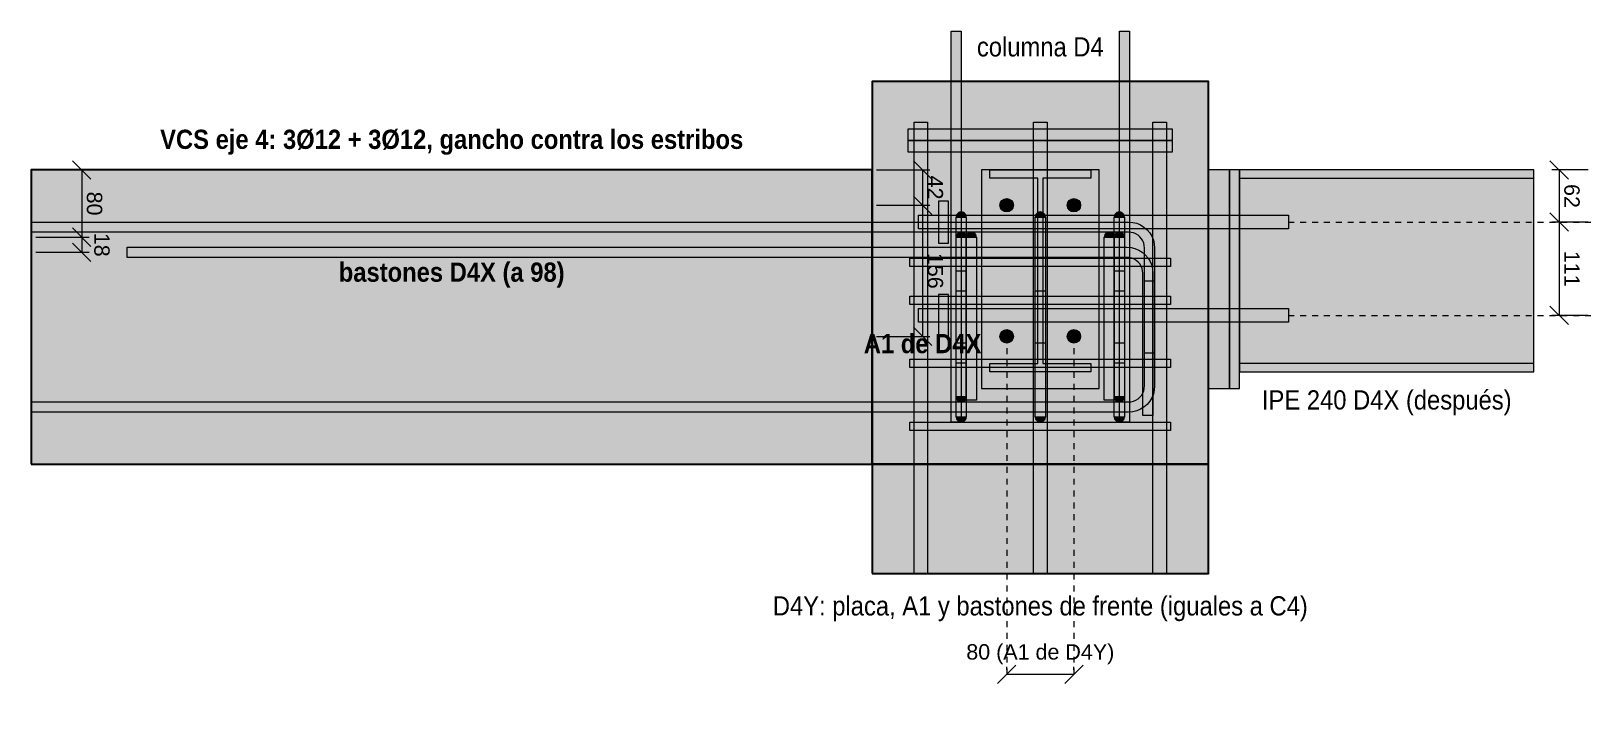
# Model space of a CAD drawing. Header units: millimetres. Extents: x -1200 to 657, y -634 to 165.
import ezdxf
from ezdxf.enums import TextEntityAlignment as Align

# ---------------------------------------------------------------- set-up
doc = ezdxf.new("R2010")
doc.units = ezdxf.units.MM
doc.header["$LTSCALE"] = 10
doc.linetypes.add('TRAZO_2-2', pattern=[1.411111, 0.705556, -0.705556])
doc.linetypes.add('TRAZO_8-3', pattern=[3.880556, 2.822222, -1.058333])
for name, color, linetype, lineweight, true_color in [('COTAS', 27, 'Continuous', 15, 0x333333), ('G-cut', 251, 'TRAZO_2-2', 20, 0x555555), ('G-edge', 251, 'TRAZO_8-3', 30, 0x555555), ('G-r_anc', 24, 'Continuous', 18, 0x7b241c), ('G-r_bas', 34, 'Continuous', 18, 0x7e3a06), ('G-r_bm1', 156, 'Continuous', 18, 0x0e2f44), ('G-r_bm3', 138, 'Continuous', 18, 0x1c2833), ('G-r_bp', 138, 'Continuous', 20, 0x142433), ('G-r_col', 31, 'Continuous', 15, 0xd2bc8c), ('G-r_conc', 252, 'Continuous', 30, 0x6b6b6b), ('G-r_eplate', 253, 'Continuous', 20, 0x848f9a), ('G-r_grout', 9, 'Continuous', 18, 0xb5b5b5), ('G-r_ipe', 127, 'Continuous', 18, 0x1f3347), ('G-r_ipef', 127, 'Continuous', 20, 0x1f3347), ('G-r_new', 119, 'Continuous', 18, 0x145a32), ('G-r_old', 252, 'Continuous', 30, 0x6b6b6b), ('G-r_rodS', 136, 'Continuous', 18, 0x0b5345), ('G-r_tieS', 217, 'Continuous', 18, 0x4a235a), ('T-anc', 22, 'Continuous', 18, 0xa93226), ('T-bsm', 156, 'Continuous', 18, 0x0e2f44), ('T-hk', 44, 'Continuous', 18, 0x7a5500), ('T-label', 49, 'Continuous', 18, 0x222222), ('T-small', 47, 'Continuous', 18, 0x444444)]:
    doc.layers.add(name, color=color, linetype=linetype, lineweight=lineweight, true_color=true_color)
doc.styles.add('ESTANDAR', font='arial.ttf')
doc.styles.add('NEGRITA', font='arialbd.ttf')
doc.dimstyles.new('COTAS_1-10', dxfattribs={"dimscale": 10, "dimtxt": 1.8288, "dimasz": 2, "dimexe": 0.881944, "dimexo": 0.529167, "dimgap": 0.6, "dimtad": 1, "dimdec": 0, "dimtxsty": 'ESTANDAR', "dimtsz": 1.094317, "dimcen": 2.5, "dimclrd": 8, "dimclre": 8, "dimclrt": 250, "dimazin": 3, "dimtfac": 1, "dimtmove": 0, "dimatfit": 3, "dimlwd": 15, "dimlwe": 13})

msp = doc.modelspace()

# ---------------------------------------------------------------- hatches: boundary and pattern name
at = {"layer": 'G-r_anc', "true_color": 0xc0392b}
h = msp.add_hatch(color=7, dxfattribs=at)
edge = h.paths.add_edge_path()
edge.add_arc((-40, -42), 8, 0, 360)
h = msp.add_hatch(color=7, dxfattribs=at)
edge = h.paths.add_edge_path()
edge.add_arc((40, -42), 8, 0, 360)
for points in [[(-145, -54), (295, -54), (295, -70), (-145, -70)], [(-145, -165), (295, -165), (295, -181), (-145, -181)]]:
    msp.add_hatch(color=7, dxfattribs=at).paths.add_polyline_path(points)
h = msp.add_hatch(color=7, dxfattribs=at)
edge = h.paths.add_edge_path()
edge.add_arc((-40, -198), 8, 0, 360)
h = msp.add_hatch(color=7, dxfattribs=at)
edge = h.paths.add_edge_path()
edge.add_arc((40, -198), 8, 0, 360)
at = {"layer": 'G-r_bas', "true_color": 0xe67e22}
for points in [[(-76, -80), (-76.2, -78.4), (-76.8, -77), (-77.8, -75.8), (-79, -74.8), (-80.4, -74.2), (-82, -74), (-83.6, -74.2), (-85, -74.8), (-86.2, -75.8), (-87.2, -77), (-87.8, -78.4), (-88, -80)], [(88, -80), (87.8, -78.4), (87.2, -77), (86.2, -75.8), (85, -74.8), (83.6, -74.2), (82, -74), (80.4, -74.2), (79, -74.8), (77.8, -75.8), (76.8, -77), (76.2, -78.4), (76, -80)], [(-1086, -92), (103, -92), (107.9, -92.4), (112.6, -93.5), (117.1, -95.4), (121.2, -97.9), (124.9, -101.1), (128.1, -104.8), (130.6, -108.9), (132.5, -113.4), (133.6, -118.1), (134, -123), (134, -292), (122, -292), (122, -123), (121.7, -120), (121.1, -117.1), (119.9, -114.4), (118.4, -111.8), (116.4, -109.6), (114.2, -107.6), (111.6, -106.1), (108.9, -104.9), (106, -104.3), (103, -104), (-1086, -104)], [(-76, -80), (-76, -274), (-88, -274), (-88, -80)], [(88, -80), (88, -274), (76, -274), (76, -80)]]:
    msp.add_hatch(color=7, dxfattribs=at).paths.add_polyline_path(points)
at = {"layer": 'G-r_bm1', "true_color": 0x1a5276}
for points in [[(-88, -56), (-88.2, -54.4), (-88.8, -53), (-89.8, -51.8), (-91, -50.8), (-92.4, -50.2), (-94, -50), (-95.6, -50.2), (-97, -50.8), (-98.2, -51.8), (-99.2, -53), (-99.8, -54.4), (-100, -56)], [(6, -56), (5.8, -54.4), (5.2, -53), (4.2, -51.8), (3, -50.8), (1.6, -50.2), (0, -50), (-1.6, -50.2), (-3, -50.8), (-4.2, -51.8), (-5.2, -53), (-5.8, -54.4), (-6, -56)], [(100, -56), (99.8, -54.4), (99.2, -53), (98.2, -51.8), (97, -50.8), (95.6, -50.2), (94, -50), (92.4, -50.2), (91, -50.8), (89.8, -51.8), (88.8, -53), (88.2, -54.4), (88, -56)], [(-88, -56), (-88, -206), (-100, -206), (-100, -56)], [(-88, -80), (-88.2, -78.4), (-88.8, -77), (-89.8, -75.8), (-91, -74.8), (-92.4, -74.2), (-94, -74), (-95.6, -74.2), (-97, -74.8), (-98.2, -75.8), (-99.2, -77), (-99.8, -78.4), (-100, -80)], [(6, -56), (6, -206), (-6, -206), (-6, -56)], [(100, -56), (100, -206), (88, -206), (88, -56)], [(100, -80), (99.8, -78.4), (99.2, -77), (98.2, -75.8), (97, -74.8), (95.6, -74.2), (94, -74), (92.4, -74.2), (91, -74.8), (89.8, -75.8), (88.8, -77), (88.2, -78.4), (88, -80)], [(-88, -80), (-88, -230), (-100, -230), (-100, -80)], [(100, -80), (100, -230), (88, -230), (88, -80)], [(-100, -270), (-100, -120), (-88, -120), (-88, -270)], [(88, -270), (88, -120), (100, -120), (100, -270)], [(-100, -294), (-100, -144), (-88, -144), (-88, -294)], [(-6, -294), (-6, -144), (6, -144), (6, -294)], [(88, -294), (88, -144), (100, -144), (100, -294)], [(-100, -270), (-99.8, -271.6), (-99.2, -273), (-98.2, -274.2), (-97, -275.2), (-95.6, -275.8), (-94, -276), (-92.4, -275.8), (-91, -275.2), (-89.8, -274.2), (-88.8, -273), (-88.2, -271.6), (-88, -270)], [(88, -270), (88.2, -271.6), (88.8, -273), (89.8, -274.2), (91, -275.2), (92.4, -275.8), (94, -276), (95.6, -275.8), (97, -275.2), (98.2, -274.2), (99.2, -273), (99.8, -271.6), (100, -270)], [(-100, -294), (-99.8, -295.6), (-99.2, -297), (-98.2, -298.2), (-97, -299.2), (-95.6, -299.8), (-94, -300), (-92.4, -299.8), (-91, -299.2), (-89.8, -298.2), (-88.8, -297), (-88.2, -295.6), (-88, -294)], [(-6, -294), (-5.8, -295.6), (-5.2, -297), (-4.2, -298.2), (-3, -299.2), (-1.6, -299.8), (0, -300), (1.6, -299.8), (3, -299.2), (4.2, -298.2), (5.2, -297), (5.8, -295.6), (6, -294)], [(88, -294), (88.2, -295.6), (88.8, -297), (89.8, -298.2), (91, -299.2), (92.4, -299.8), (94, -300), (95.6, -299.8), (97, -299.2), (98.2, -298.2), (99.2, -297), (99.8, -295.6), (100, -294)]]:
    msp.add_hatch(color=7, dxfattribs=at).paths.add_polyline_path(points)
at = {"layer": 'G-r_bm3', "true_color": 0x616a6b}
for points in [[(-1200, -62), (105, -62), (109.9, -62.4), (114.6, -63.5), (119.1, -65.4), (123.2, -67.9), (126.9, -71.1), (130.1, -74.8), (132.6, -78.9), (134.5, -83.4), (135.6, -88.1), (136, -93), (136, -218), (124, -218), (124, -93), (123.7, -90), (123.1, -87.1), (121.9, -84.4), (120.4, -81.8), (118.4, -79.6), (116.2, -77.6), (113.6, -76.1), (110.9, -74.9), (108, -74.3), (105, -74), (-1200, -74)], [(-1200, -276), (105, -276), (108, -275.7), (110.9, -275.1), (113.6, -273.9), (116.2, -272.4), (118.4, -270.4), (120.4, -268.2), (121.9, -265.6), (123.1, -262.9), (123.7, -260), (124, -257), (124, -132), (136, -132), (136, -257), (135.6, -261.9), (134.5, -266.6), (132.6, -271.1), (130.1, -275.2), (126.9, -278.9), (123.2, -282.1), (119.1, -284.6), (114.6, -286.5), (109.9, -287.6), (105, -288), (-1200, -288)]]:
    msp.add_hatch(color=7, dxfattribs=at).paths.add_polyline_path(points)
at = {"layer": 'G-r_bp', "true_color": 0x34506b}
for points in [[(-121, -87), (-109, -87), (-109, -37), (-121, -37)], [(-121, -198), (-109, -198), (-109, -148), (-121, -148)]]:
    msp.add_hatch(color=7, dxfattribs=at).paths.add_polyline_path(points)
at = {"layer": 'G-r_col', "true_color": 0xe9dec7}
for points in [[(-150, -480), (-150, 57), (-134, 57), (-134, -480)], [(-8, -480), (-8, 57), (8, 57), (8, -480)], [(134, -480), (134, 57), (150, 57), (150, -480)]]:
    msp.add_hatch(color=7, dxfattribs=at).paths.add_polyline_path(points)
at = {"layer": 'G-r_conc', "true_color": 0xf5f3ef}
for points in [[(-200, -350), (200, -350), (200, 105), (-200, 105)], [(-1200, -350), (-200, -350), (-200, 0), (-1200, 0)]]:
    msp.add_hatch(color=7, dxfattribs=at).paths.add_polyline_path(points)
at = {"layer": 'G-r_eplate', "true_color": 0xe5ebf1}
for points in [[(-70, -260), (70, -260), (70, 0), (-70, 0)], [(225, -260), (237, -260), (237, 0), (225, 0)]]:
    msp.add_hatch(color=7, dxfattribs=at).paths.add_polyline_path(points)
at = {"layer": 'G-r_grout', "true_color": 0xeae8e2}
msp.add_hatch(color=7, dxfattribs=at).paths.add_polyline_path([(200, -260), (225, -260), (225, 0), (200, 0)])
at = {"layer": 'G-r_ipe', "true_color": 0xe7edf2}
for points in [[(-60, 0), (60, 0), (60, -9.8), (3.1, -9.8), (3.1, -230.2), (60, -230.2), (60, -240), (-60, -240), (-60, -230.2), (-3.1, -230.2), (-3.1, -9.8), (-60, -9.8)], [(237, -240), (587, -240), (587, 0), (237, 0)]]:
    msp.add_hatch(color=7, dxfattribs=at).paths.add_polyline_path(points)
at = {"layer": 'G-r_ipef', "true_color": 0xa5b9cd}
for points in [[(237, -9.8), (587, -9.8), (587, 0), (237, 0)], [(237, -240), (587, -240), (587, -230.2), (237, -230.2)]]:
    msp.add_hatch(color=7, dxfattribs=at).paths.add_polyline_path(points)
at = {"layer": 'G-r_new', "true_color": 0x34905b}
for points in [[(-157, 49), (157, 49), (157, 35), (-157, 35)], [(-157, 35), (157, 35), (157, 21), (-157, 21)]]:
    msp.add_hatch(color=7, dxfattribs=at).paths.add_polyline_path(points)
at = {"layer": 'G-r_old', "true_color": 0xe5e1da}
msp.add_hatch(color=7, dxfattribs=at).paths.add_polyline_path([(-200, -480), (200, -480), (200, -350), (-200, -350)])
at = {"layer": 'G-r_rodS', "true_color": 0x61beac}
for points in [[(-94, 165), (-94, -300), (-106, -300), (-106, 165)], [(106, 165), (106, -300), (94, -300), (94, 165)]]:
    msp.add_hatch(color=7, dxfattribs=at).paths.add_polyline_path(points)
at = {"layer": 'G-r_tieS', "true_color": 0x9059a7}
for points in [[(-155, -105), (155, -105), (155, -115), (-155, -115)], [(-155, -150), (155, -150), (155, -160), (-155, -160)], [(-155, -225), (155, -225), (155, -235), (-155, -235)], [(-155, -300), (155, -300), (155, -310), (-155, -310)]]:
    msp.add_hatch(color=7, dxfattribs=at).paths.add_polyline_path(points)

# ---------------------------------------------------------------- linework, layer by layer
at = {"layer": 'G-cut'}
for p, q in [((295, -62), (657, -62)), ((295, -173), (657, -173)), ((-40, -198), (-40, -600)), ((40, -198), (40, -600))]:
    msp.add_line(p, q, dxfattribs=at)
at = {"layer": 'G-edge'}
msp.add_line((-1200, 0), (-1200, -350), dxfattribs=at)
at = {"layer": 'G-r_anc'}
for points in [[(-145, -54), (295, -54), (295, -70), (-145, -70)], [(-145, -165), (295, -165), (295, -181), (-145, -181)]]:
    msp.add_lwpolyline(points, close=True, dxfattribs=at)
for centre in [(-40, -42), (40, -42), (-40, -198), (40, -198)]:
    msp.add_circle(centre, 8, dxfattribs=at)
at = {"layer": 'G-r_bas'}
for points in [[(-76, -80), (-76.2, -78.4), (-76.8, -77), (-77.8, -75.8), (-79, -74.8), (-80.4, -74.2), (-82, -74), (-83.6, -74.2), (-85, -74.8), (-86.2, -75.8), (-87.2, -77), (-87.8, -78.4), (-88, -80)], [(88, -80), (87.8, -78.4), (87.2, -77), (86.2, -75.8), (85, -74.8), (83.6, -74.2), (82, -74), (80.4, -74.2), (79, -74.8), (77.8, -75.8), (76.8, -77), (76.2, -78.4), (76, -80)], [(-1086, -92), (103, -92), (107.9, -92.4), (112.6, -93.5), (117.1, -95.4), (121.2, -97.9), (124.9, -101.1), (128.1, -104.8), (130.6, -108.9), (132.5, -113.4), (133.6, -118.1), (134, -123), (134, -292), (122, -292), (122, -123), (121.7, -120), (121.1, -117.1), (119.9, -114.4), (118.4, -111.8), (116.4, -109.6), (114.2, -107.6), (111.6, -106.1), (108.9, -104.9), (106, -104.3), (103, -104), (-1086, -104)], [(-76, -80), (-76, -274), (-88, -274), (-88, -80)], [(88, -80), (88, -274), (76, -274), (76, -80)]]:
    msp.add_lwpolyline(points, close=True, dxfattribs=at)
at = {"layer": 'G-r_bm1'}
for points in [[(-88, -56), (-88.2, -54.4), (-88.8, -53), (-89.8, -51.8), (-91, -50.8), (-92.4, -50.2), (-94, -50), (-95.6, -50.2), (-97, -50.8), (-98.2, -51.8), (-99.2, -53), (-99.8, -54.4), (-100, -56)], [(6, -56), (5.8, -54.4), (5.2, -53), (4.2, -51.8), (3, -50.8), (1.6, -50.2), (0, -50), (-1.6, -50.2), (-3, -50.8), (-4.2, -51.8), (-5.2, -53), (-5.8, -54.4), (-6, -56)], [(100, -56), (99.8, -54.4), (99.2, -53), (98.2, -51.8), (97, -50.8), (95.6, -50.2), (94, -50), (92.4, -50.2), (91, -50.8), (89.8, -51.8), (88.8, -53), (88.2, -54.4), (88, -56)], [(-88, -56), (-88, -206), (-100, -206), (-100, -56)], [(-88, -80), (-88.2, -78.4), (-88.8, -77), (-89.8, -75.8), (-91, -74.8), (-92.4, -74.2), (-94, -74), (-95.6, -74.2), (-97, -74.8), (-98.2, -75.8), (-99.2, -77), (-99.8, -78.4), (-100, -80)], [(6, -56), (6, -206), (-6, -206), (-6, -56)], [(100, -56), (100, -206), (88, -206), (88, -56)], [(100, -80), (99.8, -78.4), (99.2, -77), (98.2, -75.8), (97, -74.8), (95.6, -74.2), (94, -74), (92.4, -74.2), (91, -74.8), (89.8, -75.8), (88.8, -77), (88.2, -78.4), (88, -80)], [(-88, -80), (-88, -230), (-100, -230), (-100, -80)], [(100, -80), (100, -230), (88, -230), (88, -80)], [(-100, -270), (-100, -120), (-88, -120), (-88, -270)], [(88, -270), (88, -120), (100, -120), (100, -270)], [(-100, -294), (-100, -144), (-88, -144), (-88, -294)], [(-6, -294), (-6, -144), (6, -144), (6, -294)], [(88, -294), (88, -144), (100, -144), (100, -294)], [(-100, -270), (-99.8, -271.6), (-99.2, -273), (-98.2, -274.2), (-97, -275.2), (-95.6, -275.8), (-94, -276), (-92.4, -275.8), (-91, -275.2), (-89.8, -274.2), (-88.8, -273), (-88.2, -271.6), (-88, -270)], [(88, -270), (88.2, -271.6), (88.8, -273), (89.8, -274.2), (91, -275.2), (92.4, -275.8), (94, -276), (95.6, -275.8), (97, -275.2), (98.2, -274.2), (99.2, -273), (99.8, -271.6), (100, -270)], [(-100, -294), (-99.8, -295.6), (-99.2, -297), (-98.2, -298.2), (-97, -299.2), (-95.6, -299.8), (-94, -300), (-92.4, -299.8), (-91, -299.2), (-89.8, -298.2), (-88.8, -297), (-88.2, -295.6), (-88, -294)], [(-6, -294), (-5.8, -295.6), (-5.2, -297), (-4.2, -298.2), (-3, -299.2), (-1.6, -299.8), (0, -300), (1.6, -299.8), (3, -299.2), (4.2, -298.2), (5.2, -297), (5.8, -295.6), (6, -294)], [(88, -294), (88.2, -295.6), (88.8, -297), (89.8, -298.2), (91, -299.2), (92.4, -299.8), (94, -300), (95.6, -299.8), (97, -299.2), (98.2, -298.2), (99.2, -297), (99.8, -295.6), (100, -294)]]:
    msp.add_lwpolyline(points, close=True, dxfattribs=at)
at = {"layer": 'G-r_bm3'}
for points in [[(-1200, -62), (105, -62), (109.9, -62.4), (114.6, -63.5), (119.1, -65.4), (123.2, -67.9), (126.9, -71.1), (130.1, -74.8), (132.6, -78.9), (134.5, -83.4), (135.6, -88.1), (136, -93), (136, -218), (124, -218), (124, -93), (123.7, -90), (123.1, -87.1), (121.9, -84.4), (120.4, -81.8), (118.4, -79.6), (116.2, -77.6), (113.6, -76.1), (110.9, -74.9), (108, -74.3), (105, -74), (-1200, -74)], [(-1200, -276), (105, -276), (108, -275.7), (110.9, -275.1), (113.6, -273.9), (116.2, -272.4), (118.4, -270.4), (120.4, -268.2), (121.9, -265.6), (123.1, -262.9), (123.7, -260), (124, -257), (124, -132), (136, -132), (136, -257), (135.6, -261.9), (134.5, -266.6), (132.6, -271.1), (130.1, -275.2), (126.9, -278.9), (123.2, -282.1), (119.1, -284.6), (114.6, -286.5), (109.9, -287.6), (105, -288), (-1200, -288)]]:
    msp.add_lwpolyline(points, close=True, dxfattribs=at)
at = {"layer": 'G-r_bp'}
for points in [[(-121, -87), (-109, -87), (-109, -37), (-121, -37)], [(-121, -198), (-109, -198), (-109, -148), (-121, -148)]]:
    msp.add_lwpolyline(points, close=True, dxfattribs=at)
at = {"layer": 'G-r_col'}
for points in [[(-150, -480), (-150, 57), (-134, 57), (-134, -480)], [(-8, -480), (-8, 57), (8, 57), (8, -480)], [(134, -480), (134, 57), (150, 57), (150, -480)]]:
    msp.add_lwpolyline(points, close=True, dxfattribs=at)
at = {"layer": 'G-r_conc'}
for points in [[(-200, -350), (200, -350), (200, 105), (-200, 105)], [(-1200, -350), (-200, -350), (-200, 0), (-1200, 0)]]:
    msp.add_lwpolyline(points, close=True, dxfattribs=at)
at = {"layer": 'G-r_eplate'}
for points in [[(-70, -260), (70, -260), (70, 0), (-70, 0)], [(225, -260), (237, -260), (237, 0), (225, 0)]]:
    msp.add_lwpolyline(points, close=True, dxfattribs=at)
at = {"layer": 'G-r_grout'}
msp.add_lwpolyline([(200, -260), (225, -260), (225, 0), (200, 0)], close=True, dxfattribs=at)
at = {"layer": 'G-r_ipe'}
for points in [[(-60, 0), (60, 0), (60, -9.8), (3.1, -9.8), (3.1, -230.2), (60, -230.2), (60, -240), (-60, -240), (-60, -230.2), (-3.1, -230.2), (-3.1, -9.8), (-60, -9.8)], [(237, -240), (587, -240), (587, 0), (237, 0)]]:
    msp.add_lwpolyline(points, close=True, dxfattribs=at)
at = {"layer": 'G-r_ipef'}
for points in [[(237, -9.8), (587, -9.8), (587, 0), (237, 0)], [(237, -240), (587, -240), (587, -230.2), (237, -230.2)]]:
    msp.add_lwpolyline(points, close=True, dxfattribs=at)
at = {"layer": 'G-r_new'}
for points in [[(-157, 49), (157, 49), (157, 35), (-157, 35)], [(-157, 35), (157, 35), (157, 21), (-157, 21)]]:
    msp.add_lwpolyline(points, close=True, dxfattribs=at)
at = {"layer": 'G-r_old'}
msp.add_lwpolyline([(-200, -480), (200, -480), (200, -350), (-200, -350)], close=True, dxfattribs=at)
at = {"layer": 'G-r_rodS'}
for points in [[(-94, 165), (-94, -300), (-106, -300), (-106, 165)], [(106, 165), (106, -300), (94, -300), (94, 165)]]:
    msp.add_lwpolyline(points, close=True, dxfattribs=at)
at = {"layer": 'G-r_tieS'}
for points in [[(-155, -105), (155, -105), (155, -115), (-155, -115)], [(-155, -150), (155, -150), (155, -160), (-155, -160)], [(-155, -225), (155, -225), (155, -235), (-155, -235)], [(-155, -300), (155, -300), (155, -310), (-155, -310)]]:
    msp.add_lwpolyline(points, close=True, dxfattribs=at)

# ---------------------------------------------------------------- texts
at = {"layer": 'T-anc', "color": 22, "true_color": 0xa93226, "style": 'NEGRITA', "width": 0.885}
msp.add_text('A1 de D4X', height=22.86, dxfattribs=at).set_placement((-140, -218), align=Align.CENTER)
at = {"layer": 'T-bsm', "color": 156, "true_color": 0x0e2f44, "style": 'NEGRITA', "width": 0.885}
msp.add_text('VCS eje 4: 3Ø12 + 3Ø12, gancho contra los estribos', height=22.86, dxfattribs=at).set_placement((-700, 25), align=Align.CENTER)
at = {"layer": 'T-hk', "color": 44, "true_color": 0x7a5500, "style": 'NEGRITA', "width": 0.885}
msp.add_text('bastones D4X (a 98)', height=22.86, dxfattribs=at).set_placement((-700, -133), align=Align.CENTER)
at = {"layer": 'T-label', "color": 49, "true_color": 0x222222, "style": 'ESTANDAR', "width": 0.885}
msp.add_text('columna D4', height=22.86, dxfattribs=at).set_placement((0, 135), align=Align.CENTER)
at = {"layer": 'T-small', "color": 47, "true_color": 0x444444, "style": 'ESTANDAR', "width": 0.885}
for s, p in [('IPE 240 D4X (después)', (412, -285)), ('D4Y: placa, A1 y bastones de frente (iguales a C4)', (0, -530))]:
    msp.add_text(s, height=22.86, dxfattribs=at).set_placement(p, align=Align.CENTER)

# ---------------------------------------------------------------- dimensions: what is measured, and where the dimension line sits
at = {"layer": 'COTAS'}
for base, p1, p2 in [((-1140, 0), (-1200, 0), (-1200, -80)), ((-140, 0), (-200, 0), (-200, -42)), ((617, 0), (657, 0), (657, -62)), ((-140, -42), (-200, -42), (-200, -198)), ((617, -62), (657, -62), (657, -173)), ((-1140, -80), (-1200, -80), (-1200, -98))]:
    msp.add_linear_dim(base=base, p1=p1, p2=p2, angle=270, dimstyle='COTAS_1-10', dxfattribs=at).render()
msp.add_linear_dim(base=(-40, -600), p1=(-40, -600), p2=(40, -600), text='<> (A1 de D4Y)', dimstyle='COTAS_1-10', dxfattribs=at).render()

doc.saveas('drawing.dxf')
